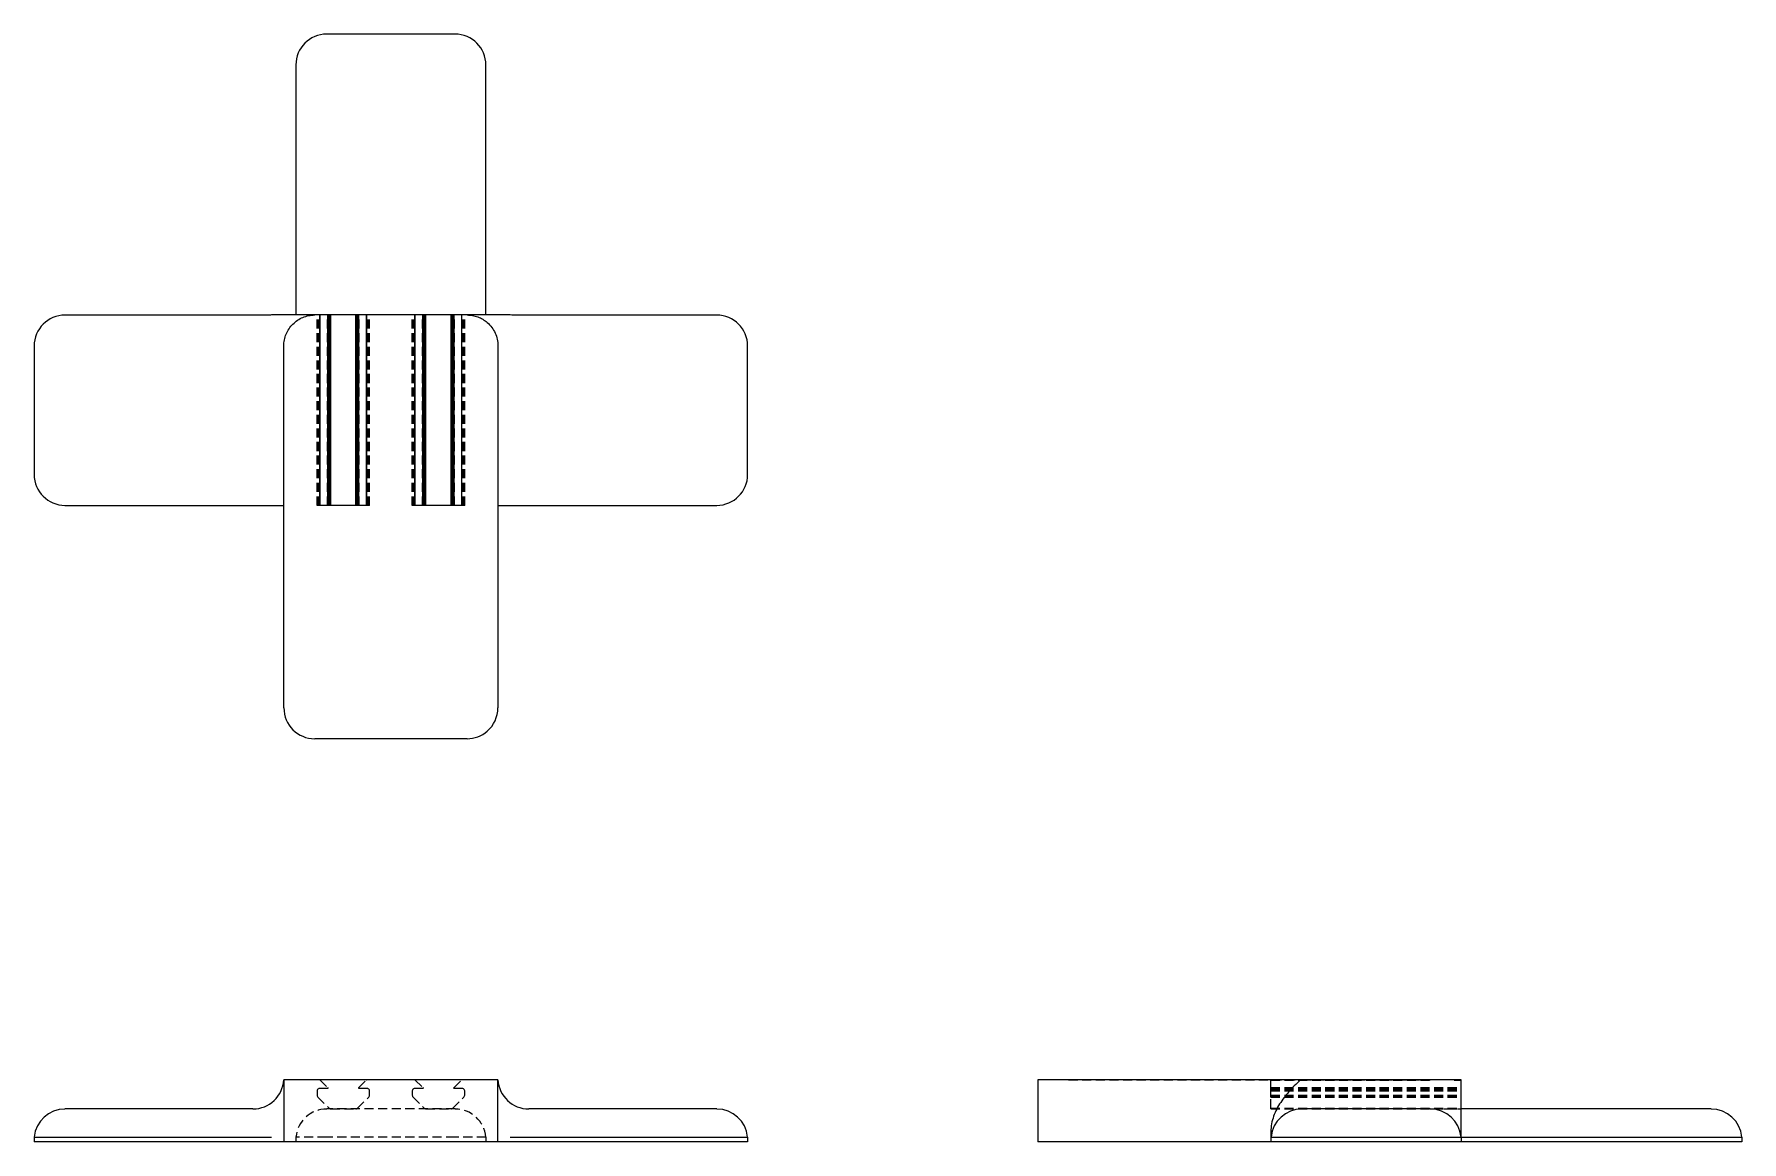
# Model space of a CAD drawing. Header units: millimetres. Extents: x 33 to 272, y 52 to 207.
import ezdxf

# ---------------------------------------------------------------- set-up
doc = ezdxf.new("R2010")
doc.units = ezdxf.units.MM
doc.linetypes.add('HIDDEN', pattern=[1.905, 1.27, -0.635])

msp = doc.modelspace()

# ---------------------------------------------------------------- linework, layer by layer
at = {"color": 7, "linetype": 'Continuous', "lineweight": 25}
for p, q in [((92, 207.34), (74, 207.34)), ((69.68, 203.03), (69.68, 168.01)), ((96.32, 168.01), (96.32, 203.03)), ((63.67, 167.99), (37.32, 167.99)), ((72.33, 168.01), (66.27, 168.01)), ((73.04, 168.01), (72.33, 168.01)), ((73.04, 141.34), (73.04, 168.01)), ((73.05, 168.01), (73.04, 168.01)), ((73.05, 141.34), (73.05, 168.01)), ((73.07, 168.01), (73.05, 168.01)), ((73.07, 141.34), (73.07, 168.01)), ((73.08, 168.01), (73.07, 168.01)), ((73.08, 141.34), (73.08, 168.01)), ((74.15, 168.01), (73.08, 168.01)), ((74.15, 141.34), (74.15, 168.01)), ((74.16, 168.01), (74.15, 168.01)), ((74.16, 141.34), (74.16, 168.01)), ((74.17, 168.01), (74.16, 168.01)), ((74.17, 141.34), (74.17, 168.01)), ((74.17, 141.34), (74.17, 168.01)), ((74.17, 168.01), (74.17, 168.01)), ((74.34, 168.01), (74.17, 168.01)), ((74.34, 141.34), (74.34, 168.01)), ((74.41, 168.01), (74.34, 168.01)), ((74.41, 141.34), (74.41, 168.01)), ((74.49, 168.01), (74.41, 168.01)), ((74.49, 141.34), (74.49, 168.01)), ((74.57, 168.01), (74.49, 168.01)), ((74.57, 141.34), (74.57, 168.01)), ((78.09, 168.01), (74.57, 168.01)), ((78.09, 141.34), (78.09, 168.01)), ((78.17, 168.01), (78.09, 168.01)), ((78.17, 141.34), (78.17, 168.01)), ((78.25, 168.01), (78.17, 168.01)), ((78.25, 141.34), (78.25, 168.01)), ((78.32, 168.01), (78.25, 168.01)), ((78.32, 141.34), (78.32, 168.01)), ((78.49, 168.01), (78.32, 168.01)), ((78.49, 141.34), (78.49, 168.01)), ((78.5, 168.01), (78.49, 168.01)), ((78.49, 141.34), (78.49, 168.01)), ((78.49, 168.01), (78.49, 168.01)), ((78.5, 141.34), (78.5, 168.01)), ((78.51, 168.01), (78.5, 168.01)), ((78.51, 141.34), (78.51, 168.01)), ((79.58, 168.01), (78.51, 168.01)), ((79.58, 141.34), (79.58, 168.01)), ((79.59, 168.01), (79.58, 168.01)), ((79.59, 141.34), (79.59, 168.01)), ((79.61, 168.01), (79.59, 168.01)), ((79.61, 141.34), (79.61, 168.01)), ((79.63, 168.01), (79.61, 168.01)), ((79.63, 141.34), (79.63, 168.01)), ((86.37, 168.01), (79.63, 168.01)), ((86.37, 141.34), (86.37, 168.01)), ((86.39, 168.01), (86.37, 168.01)), ((86.39, 141.34), (86.39, 168.01)), ((86.41, 168.01), (86.39, 168.01)), ((86.41, 141.34), (86.41, 168.01)), ((86.42, 168.01), (86.41, 168.01)), ((86.42, 141.34), (86.42, 168.01)), ((87.49, 168.01), (86.42, 168.01)), ((87.49, 141.34), (87.49, 168.01)), ((87.5, 168.01), (87.49, 168.01)), ((87.5, 141.34), (87.5, 168.01)), ((87.51, 168.01), (87.5, 168.01)), ((87.51, 141.34), (87.51, 168.01)), ((87.51, 141.34), (87.51, 168.01)), ((87.51, 168.01), (87.51, 168.01)), ((87.68, 168.01), (87.51, 168.01)), ((87.68, 141.34), (87.68, 168.01)), ((87.75, 168.01), (87.68, 168.01)), ((87.75, 141.34), (87.75, 168.01)), ((87.83, 168.01), (87.75, 168.01)), ((87.83, 141.34), (87.83, 168.01)), ((87.91, 168.01), (87.83, 168.01)), ((87.91, 141.34), (87.91, 168.01)), ((91.43, 168.01), (87.91, 168.01)), ((91.43, 141.34), (91.43, 168.01)), ((91.51, 168.01), (91.43, 168.01)), ((91.51, 141.34), (91.51, 168.01)), ((91.59, 168.01), (91.51, 168.01)), ((91.59, 141.34), (91.59, 168.01)), ((91.66, 168.01), (91.59, 168.01)), ((91.66, 141.34), (91.66, 168.01)), ((91.83, 168.01), (91.66, 168.01)), ((91.83, 141.34), (91.83, 168.01)), ((91.84, 168.01), (91.83, 168.01)), ((91.83, 141.34), (91.83, 168.01)), ((91.83, 168.01), (91.83, 168.01)), ((91.84, 141.34), (91.84, 168.01)), ((91.85, 168.01), (91.84, 168.01)), ((91.85, 141.34), (91.85, 168.01)), ((92.92, 168.01), (91.85, 168.01)), ((92.92, 141.34), (92.92, 168.01)), ((92.93, 168.01), (92.92, 168.01)), ((92.93, 141.34), (92.93, 168.01)), ((92.95, 168.01), (92.93, 168.01)), ((92.95, 141.34), (92.95, 168.01)), ((92.96, 168.01), (92.95, 168.01)), ((92.96, 141.34), (92.96, 168.01)), ((93.67, 168.01), (92.96, 168.01)), ((128.68, 167.99), (102.33, 167.99)), ((33, 163.68), (33, 145.67)), ((67.99, 145.67), (67.99, 163.68)), ((98.01, 163.68), (98.01, 145.67)), ((133, 145.67), (133, 163.68)), ((67.99, 112.99), (67.99, 145.67)), ((98.01, 145.67), (98.01, 112.99)), ((37.32, 141.35), (63.67, 141.35)), ((66.27, 141.34), (67.99, 141.34)), ((79.63, 141.34), (73.04, 141.34)), ((92.96, 141.34), (86.37, 141.34)), ((98.01, 141.34), (99.73, 141.34)), ((102.33, 141.35), (128.68, 141.35)), ((93.67, 108.66), (72.33, 108.66)), ((67.99, 60.87), (67.99, 52.2)), ((72.33, 60.87), (67.99, 60.87)), ((93.67, 60.87), (72.33, 60.87)), ((96.5, 60.87), (93.67, 60.87)), ((98.01, 60.87), (96.5, 60.87)), ((98.01, 52.2), (98.01, 60.87)), ((173.66, 60.87), (173.66, 52.87)), ((174.71, 60.87), (173.66, 60.87)), ((177.99, 60.87), (174.71, 60.87)), ((210.67, 60.87), (177.99, 60.87)), ((228.68, 60.87), (210.67, 60.87)), ((63.67, 56.81), (37.32, 56.81)), ((128.68, 56.81), (102.33, 56.81)), ((228.68, 56.81), (210.67, 56.81)), ((268.03, 56.81), (233.01, 56.81)), ((33, 52.87), (33, 52.2)), ((33, 52.87), (37.32, 52.87)), ((37.32, 52.87), (63.67, 52.87)), ((102.33, 52.87), (128.68, 52.87)), ((128.68, 52.87), (133, 52.87)), ((133, 52.87), (133, 52.2)), ((173.66, 52.87), (173.66, 52.2)), ((206.34, 53.63), (206.34, 52.87)), ((206.34, 52.87), (206.34, 52.2)), ((206.35, 52.87), (210.67, 52.87)), ((206.35, 52.87), (206.35, 52.2)), ((210.67, 52.87), (228.68, 52.87)), ((228.68, 52.87), (232.99, 52.87)), ((232.99, 52.87), (232.99, 52.2)), ((233.01, 52.87), (233.01, 52.2)), ((233.03, 52.87), (268.03, 52.87)), ((268.03, 52.87), (272.34, 52.87)), ((272.34, 52.87), (272.34, 52.2)), ((37.32, 52.2), (33, 52.2)), ((63.67, 52.2), (37.32, 52.2)), ((67.99, 52.2), (66.27, 52.2)), ((72.33, 52.2), (67.99, 52.2)), ((93.67, 52.2), (72.33, 52.2)), ((96.34, 52.2), (93.67, 52.2)), ((98.01, 52.2), (96.34, 52.2)), ((99.73, 52.2), (98.01, 52.2)), ((128.68, 52.2), (102.33, 52.2)), ((133, 52.2), (128.68, 52.2)), ((174.58, 52.2), (173.66, 52.2)), ((177.99, 52.2), (174.58, 52.2)), ((206.34, 52.2), (177.99, 52.2)), ((210.67, 52.2), (206.35, 52.2)), ((228.68, 52.2), (210.67, 52.2)), ((232.99, 52.2), (228.68, 52.2)), ((268.03, 52.2), (233.01, 52.2)), ((272.34, 52.2), (268.03, 52.2))]:
    msp.add_line(p, q, dxfattribs=at)
at = {"color": 7, "linetype": 'HIDDEN', "lineweight": 18}
for p, q in [((72.66, 141.34), (72.66, 168.01)), ((72.67, 168.01), (72.66, 168.01)), ((72.67, 141.34), (72.67, 168.01)), ((72.71, 168.01), (72.67, 168.01)), ((72.71, 141.34), (72.71, 168.01)), ((72.76, 168.01), (72.71, 168.01)), ((72.76, 141.34), (72.76, 168.01)), ((73.04, 168.01), (72.76, 168.01)), ((72.83, 141.34), (72.83, 168.01)), ((72.91, 141.34), (72.91, 168.01)), ((73, 141.34), (73, 168.01)), ((74.1, 141.34), (74.1, 168.01)), ((74.12, 141.34), (74.12, 168.01)), ((74.14, 141.34), (74.14, 168.01)), ((78.53, 141.34), (78.53, 168.01)), ((78.54, 141.34), (78.54, 168.01)), ((78.56, 141.34), (78.56, 168.01)), ((79.67, 141.34), (79.67, 168.01)), ((79.75, 141.34), (79.75, 168.01)), ((79.83, 141.34), (79.83, 168.01)), ((79.9, 141.34), (79.9, 168.01)), ((79.95, 141.34), (79.95, 168.01)), ((79.99, 141.34), (79.99, 168.01)), ((80, 141.34), (80, 168.01)), ((86, 141.34), (86, 168.01)), ((86.01, 141.34), (86.01, 168.01)), ((86.05, 141.34), (86.05, 168.01)), ((86.1, 141.34), (86.1, 168.01)), ((86.17, 141.34), (86.17, 168.01)), ((86.25, 141.34), (86.25, 168.01)), ((86.33, 141.34), (86.33, 168.01)), ((87.44, 141.34), (87.44, 168.01)), ((87.46, 141.34), (87.46, 168.01)), ((87.47, 141.34), (87.47, 168.01)), ((91.86, 141.34), (91.86, 168.01)), ((91.88, 141.34), (91.88, 168.01)), ((91.9, 141.34), (91.9, 168.01)), ((93.24, 168.01), (92.96, 168.01)), ((93, 141.34), (93, 168.01)), ((93.09, 141.34), (93.09, 168.01)), ((93.17, 141.34), (93.17, 168.01)), ((93.24, 141.34), (93.24, 168.01)), ((93.29, 168.01), (93.24, 168.01)), ((93.29, 141.34), (93.29, 168.01)), ((93.33, 168.01), (93.29, 168.01)), ((93.33, 141.34), (93.33, 168.01)), ((93.34, 168.01), (93.33, 168.01)), ((93.34, 141.34), (93.34, 168.01)), ((72.67, 141.34), (72.66, 141.34)), ((72.71, 141.34), (72.67, 141.34)), ((72.76, 141.34), (72.71, 141.34)), ((72.83, 141.34), (72.76, 141.34)), ((72.91, 141.34), (72.83, 141.34)), ((73, 141.34), (72.91, 141.34)), ((73.04, 141.34), (73, 141.34)), ((79.67, 141.34), (79.63, 141.34)), ((79.75, 141.34), (79.67, 141.34)), ((79.83, 141.34), (79.75, 141.34)), ((79.9, 141.34), (79.83, 141.34)), ((79.95, 141.34), (79.9, 141.34)), ((79.99, 141.34), (79.95, 141.34)), ((80, 141.34), (79.99, 141.34)), ((86.01, 141.34), (86, 141.34)), ((86.05, 141.34), (86.01, 141.34)), ((86.1, 141.34), (86.05, 141.34)), ((86.17, 141.34), (86.1, 141.34)), ((86.25, 141.34), (86.17, 141.34)), ((86.33, 141.34), (86.25, 141.34)), ((86.37, 141.34), (86.33, 141.34)), ((93, 141.34), (92.96, 141.34)), ((93.09, 141.34), (93, 141.34)), ((93.17, 141.34), (93.09, 141.34)), ((93.24, 141.34), (93.17, 141.34)), ((93.29, 141.34), (93.24, 141.34)), ((93.33, 141.34), (93.29, 141.34)), ((93.34, 141.34), (93.33, 141.34)), ((98.01, 112.99), (98.01, 112.99)), ((93.67, 108.66), (93.67, 108.66)), ((73.04, 60.87), (73.05, 60.87)), ((73.05, 60.87), (73.07, 60.87)), ((73.07, 60.87), (73.08, 60.85)), ((73.08, 60.85), (74.15, 59.79)), ((78.51, 59.79), (79.58, 60.85)), ((79.58, 60.85), (79.59, 60.87)), ((79.59, 60.87), (79.61, 60.87)), ((79.61, 60.87), (79.63, 60.87)), ((86.37, 60.87), (86.39, 60.87)), ((86.39, 60.87), (86.41, 60.87)), ((86.41, 60.87), (86.42, 60.85)), ((86.42, 60.85), (87.49, 59.79)), ((91.85, 59.79), (92.92, 60.85)), ((92.92, 60.85), (92.93, 60.87)), ((92.93, 60.87), (92.95, 60.87)), ((92.95, 60.87), (92.96, 60.87)), ((177.99, 60.87), (210.67, 60.87)), ((206.34, 60.87), (206.34, 60.87)), ((206.34, 60.87), (228.62, 60.87)), ((206.34, 60.87), (206.34, 60.87)), ((206.34, 60.87), (228.62, 60.87)), ((206.34, 60.85), (206.34, 60.87)), ((206.34, 60.85), (228.62, 60.85)), ((206.34, 59.79), (206.34, 60.85)), ((210.67, 60.87), (228.68, 60.87)), ((232.01, 60.87), (233.01, 60.87)), ((232.01, 60.87), (233.01, 60.87)), ((232.01, 60.85), (233.01, 60.85)), ((72.67, 59.43), (72.66, 59.34)), ((72.66, 59.34), (72.66, 58.72)), ((72.66, 58.72), (72.67, 58.63)), ((72.71, 59.51), (72.67, 59.43)), ((72.67, 58.63), (72.71, 58.55)), ((72.76, 59.58), (72.71, 59.51)), ((72.71, 58.55), (72.76, 58.48)), ((72.83, 59.63), (72.76, 59.58)), ((72.76, 58.48), (74.34, 56.9)), ((72.91, 59.66), (72.83, 59.63)), ((73, 59.67), (72.91, 59.66)), ((74.1, 59.67), (73, 59.67)), ((74.12, 59.68), (74.1, 59.67)), ((74.14, 59.68), (74.12, 59.68)), ((74.15, 59.69), (74.14, 59.68)), ((74.15, 59.79), (74.16, 59.77)), ((74.16, 59.71), (74.15, 59.69)), ((74.16, 59.77), (74.17, 59.76)), ((74.17, 59.72), (74.16, 59.71)), ((74.17, 59.76), (74.17, 59.74)), ((74.17, 59.74), (74.17, 59.72)), ((78.32, 56.9), (79.9, 58.48)), ((78.49, 59.76), (78.5, 59.77)), ((78.49, 59.74), (78.49, 59.76)), ((78.49, 59.72), (78.49, 59.74)), ((78.5, 59.71), (78.49, 59.72)), ((78.5, 59.77), (78.51, 59.79)), ((78.51, 59.69), (78.5, 59.71)), ((78.53, 59.68), (78.51, 59.69)), ((78.54, 59.68), (78.53, 59.68)), ((78.56, 59.67), (78.54, 59.68)), ((79.67, 59.67), (78.56, 59.67)), ((79.75, 59.66), (79.67, 59.67)), ((79.83, 59.63), (79.75, 59.66)), ((79.9, 59.58), (79.83, 59.63)), ((79.95, 59.51), (79.9, 59.58)), ((79.9, 58.48), (79.95, 58.55)), ((79.99, 59.43), (79.95, 59.51)), ((79.95, 58.55), (79.99, 58.63)), ((80, 59.34), (79.99, 59.43)), ((79.99, 58.63), (80, 58.72)), ((80, 58.72), (80, 59.34)), ((86.01, 59.43), (86, 59.34)), ((86, 59.34), (86, 58.72)), ((86, 58.72), (86.01, 58.63)), ((86.05, 59.51), (86.01, 59.43)), ((86.01, 58.63), (86.05, 58.55)), ((86.1, 59.58), (86.05, 59.51)), ((86.05, 58.55), (86.1, 58.48)), ((86.17, 59.63), (86.1, 59.58)), ((86.1, 58.48), (87.68, 56.9)), ((86.25, 59.66), (86.17, 59.63)), ((86.33, 59.67), (86.25, 59.66)), ((87.44, 59.67), (86.33, 59.67)), ((87.46, 59.68), (87.44, 59.67)), ((87.47, 59.68), (87.46, 59.68)), ((87.49, 59.69), (87.47, 59.68)), ((87.49, 59.79), (87.5, 59.77)), ((87.5, 59.71), (87.49, 59.69)), ((87.5, 59.77), (87.51, 59.76)), ((87.51, 59.72), (87.5, 59.71)), ((87.51, 59.76), (87.51, 59.74)), ((87.51, 59.74), (87.51, 59.72)), ((91.66, 56.9), (93.24, 58.48)), ((91.83, 59.76), (91.84, 59.77)), ((91.83, 59.74), (91.83, 59.76)), ((91.83, 59.72), (91.83, 59.74)), ((91.84, 59.71), (91.83, 59.72)), ((91.84, 59.77), (91.85, 59.79)), ((91.85, 59.69), (91.84, 59.71)), ((91.86, 59.68), (91.85, 59.69)), ((91.88, 59.68), (91.86, 59.68)), ((91.9, 59.67), (91.88, 59.68)), ((93, 59.67), (91.9, 59.67)), ((93.09, 59.66), (93, 59.67)), ((93.17, 59.63), (93.09, 59.66)), ((93.24, 59.58), (93.17, 59.63)), ((93.29, 59.51), (93.24, 59.58)), ((93.24, 58.48), (93.29, 58.55)), ((93.33, 59.43), (93.29, 59.51)), ((93.29, 58.55), (93.33, 58.63)), ((93.34, 59.34), (93.33, 59.43)), ((93.33, 58.63), (93.34, 58.72)), ((93.34, 58.72), (93.34, 59.34)), ((206.34, 59.79), (233.01, 59.79)), ((206.34, 59.77), (206.34, 59.79)), ((206.34, 59.77), (233.01, 59.77)), ((206.34, 59.76), (206.34, 59.77)), ((206.34, 59.76), (233.01, 59.76)), ((206.34, 59.74), (206.34, 59.76)), ((206.34, 59.74), (233.01, 59.74)), ((206.34, 59.72), (206.34, 59.74)), ((206.34, 59.71), (206.34, 59.72)), ((206.34, 59.72), (233.01, 59.72)), ((206.34, 59.69), (206.34, 59.71)), ((206.34, 59.71), (233.01, 59.71)), ((206.34, 59.68), (206.34, 59.69)), ((206.34, 59.69), (233.01, 59.69)), ((206.34, 59.67), (206.34, 59.68)), ((206.34, 59.68), (233.01, 59.68)), ((206.34, 59.68), (206.34, 59.68)), ((206.34, 59.68), (233.01, 59.68)), ((206.34, 59.66), (206.34, 59.67)), ((206.34, 59.67), (233.01, 59.67)), ((206.34, 59.63), (206.34, 59.66)), ((206.34, 59.66), (233.01, 59.66)), ((206.34, 59.58), (206.34, 59.63)), ((206.34, 59.63), (233.01, 59.63)), ((206.34, 59.51), (206.34, 59.58)), ((206.34, 59.58), (233.01, 59.58)), ((206.34, 59.43), (206.34, 59.51)), ((206.34, 59.51), (233.01, 59.51)), ((206.34, 59.34), (206.34, 59.43)), ((206.34, 59.43), (233.01, 59.43)), ((206.34, 59.34), (233.01, 59.34)), ((206.34, 58.72), (206.34, 59.34)), ((206.34, 58.72), (233.01, 58.72)), ((206.34, 58.63), (206.34, 58.72)), ((206.34, 58.55), (206.34, 58.63)), ((206.34, 58.63), (233.01, 58.63)), ((206.34, 58.55), (233.01, 58.55)), ((206.34, 58.48), (206.34, 58.55)), ((206.34, 58.48), (233.01, 58.48)), ((206.34, 56.9), (206.34, 58.48)), ((92, 56.81), (74, 56.81)), ((74.34, 56.9), (74.41, 56.85)), ((74.41, 56.85), (74.49, 56.82)), ((74.49, 56.82), (74.57, 56.81)), ((74.57, 56.81), (78.09, 56.81)), ((78.09, 56.81), (78.17, 56.82)), ((78.17, 56.82), (78.25, 56.85)), ((78.25, 56.85), (78.32, 56.9)), ((87.68, 56.9), (87.75, 56.85)), ((87.75, 56.85), (87.83, 56.82)), ((87.83, 56.82), (87.91, 56.81)), ((87.91, 56.81), (91.43, 56.81)), ((91.43, 56.81), (91.51, 56.82)), ((91.51, 56.82), (91.59, 56.85)), ((91.59, 56.85), (91.66, 56.9)), ((206.34, 56.9), (233.01, 56.9)), ((206.34, 56.85), (206.34, 56.9)), ((206.34, 56.85), (233.01, 56.85)), ((206.34, 56.82), (206.34, 56.85)), ((206.34, 56.82), (233.01, 56.82)), ((206.34, 56.81), (206.34, 56.82)), ((206.34, 56.81), (210.67, 56.81)), ((228.68, 56.81), (233.01, 56.81)), ((69.68, 52.87), (69.68, 52.2)), ((74, 52.87), (69.68, 52.87)), ((92, 52.87), (74, 52.87)), ((96.32, 52.87), (92, 52.87)), ((96.32, 52.87), (96.32, 52.2))]:
    msp.add_line(p, q, dxfattribs=at)
at = {"color": 7, "linetype": 'Continuous', "lineweight": 25, "flags": 128}
for points in [[(99.73, 168.01), (98.73, 168.01), (97.79, 168.01), (96.91, 168.01), (96.12, 168.01), (95.42, 168.01), (94.83, 168.01), (94.35, 168.01), (93.99, 168.01), (93.77, 168.01), (93.67, 168.01)], [(233.01, 52.87), (233.01, 53.25), (233.01, 53.76), (233.01, 54.38), (233.01, 55.09), (233.01, 55.91), (233.01, 56.8), (233.01, 57.75), (233.01, 58.76), (233.01, 59.81), (233.01, 60.87)]]:
    msp.add_lwpolyline(points, dxfattribs=at)
at = {"color": 7, "linetype": 'Continuous', "lineweight": 25}
for centre, radius, start, end in [((74, 203.03), 4.32, 90, 180), ((92, 203.03), 4.32, 0, 90), ((37.32, 163.68), 4.32, 90, 180), ((128.68, 163.68), 4.32, 0, 90), ((37.32, 145.67), 4.32, 180, 270), ((128.68, 145.67), 4.32, 270, 0), ((72.33, 112.99), 4.33, 180, 270), ((93.67, 112.99), 4.33, 310.8322, 0), ((93.67, 112.99), 4.33, 270, 310.8322), ((63.67, 61.14), 4.33, 270, 356.4719), ((102.33, 61.14), 4.33, 183.5281, 270), ((37.32, 52.47), 4.33, 90, 174.7036), ((128.68, 52.47), 4.33, 5.2964, 90), ((210.67, 52.47), 4.33, 90, 174.7036), ((228.68, 52.47), 4.33, 5.2964, 90), ((268.03, 52.47), 4.33, 5.2974, 90)]:
    msp.add_arc(centre, radius, start, end, dxfattribs=at)
at = {"color": 7, "linetype": 'HIDDEN', "lineweight": 18}
for centre, start, end in [((74, 52.47), 90, 174.7026), ((92, 52.47), 5.2974, 90)]:
    msp.add_arc(centre, 4.33, start, end, dxfattribs=at)
at = {"color": 7, "linetype": 'Continuous', "lineweight": 25}
for points, knots in [([(66.27, 168.01), (66.05, 168.01), (65.62, 168.01), (64.96, 168), (64.32, 168), (63.88, 167.99), (63.67, 167.99)], [0, 0, 0, 0, 0.253352, 0.502614, 0.750532, 1, 1, 1, 1]), ([(67.99, 163.68), (67.99, 163.96), (68.02, 164.25), (68.13, 164.8), (68.22, 165.08), (68.43, 165.6), (68.57, 165.85), (68.88, 166.32), (69.07, 166.54), (69.47, 166.94), (69.68, 167.12), (70.16, 167.44), (70.41, 167.57), (70.93, 167.79), (71.2, 167.87), (71.76, 167.98), (72.05, 168.01), (72.33, 168.01)], [0, 0, 0, 0, 0.125, 0.125, 0.25, 0.25, 0.375, 0.375, 0.5, 0.5, 0.625, 0.625, 0.75, 0.75, 0.875, 0.875, 1, 1, 1, 1]), ([(93.67, 168.01), (93.93, 168.01), (94.18, 167.99), (94.69, 167.9), (94.94, 167.83), (95.67, 167.56), (96.11, 167.3), (96.5, 166.96)], [0, 0, 0, 0, 0.25, 0.25, 0.5, 0.5, 1, 1, 1, 1]), ([(102.33, 167.99), (102.04, 168), (101.47, 168), (100.6, 168.01), (100.02, 168.01), (99.73, 168.01)], [0, 0, 0, 0, 0.3321342, 0.6632386, 1, 1, 1, 1]), ([(96.5, 166.96), (96.74, 166.75), (96.95, 166.53), (97.32, 166.03), (97.48, 165.76), (97.74, 165.2), (97.84, 164.91), (97.97, 164.3), (98.01, 163.99), (98.01, 163.68)], [0, 0, 0, 0, 0.25, 0.25, 0.5, 0.5, 0.75, 0.75, 1, 1, 1, 1]), ([(63.67, 141.35), (63.96, 141.35), (64.53, 141.35), (65.4, 141.34), (65.98, 141.34), (66.27, 141.34)], [0, 0, 0, 0, 0.332134, 0.663239, 1, 1, 1, 1]), ([(99.73, 141.34), (99.95, 141.34), (100.38, 141.34), (101.04, 141.35), (101.68, 141.35), (102.12, 141.35), (102.33, 141.35)], [0, 0, 0, 0, 0.253352, 0.502614, 0.750532, 1, 1, 1, 1]), ([(210.67, 60.87), (210.62, 60.87), (210.58, 60.86), (210.5, 60.82), (210.46, 60.8), (210.34, 60.72), (210.27, 60.66), (210.07, 60.48), (209.94, 60.36), (209.55, 59.97), (209.29, 59.71), (208.56, 58.9), (208.11, 58.34), (207.51, 57.43), (207.32, 57.12), (206.99, 56.47), (206.84, 56.13), (206.6, 55.44), (206.5, 55.09), (206.37, 54.37), (206.34, 54), (206.34, 53.63)], [0, 0, 0, 0, 0.015625, 0.015625, 0.03125, 0.03125, 0.0625, 0.0625, 0.125, 0.125, 0.25, 0.25, 0.5, 0.5, 0.625, 0.625, 0.75, 0.75, 0.875, 0.875, 1, 1, 1, 1]), ([(231.96, 60.87), (231.75, 60.87), (231.53, 60.87), (231.03, 60.87), (230.76, 60.87), (230.2, 60.87), (229.91, 60.87), (229.3, 60.87), (228.99, 60.87), (228.68, 60.87)], [0, 0, 0, 0, 0.25, 0.25, 0.5, 0.5, 0.75, 0.75, 1, 1, 1, 1]), ([(233.01, 60.87), (233.01, 60.87), (232.99, 60.87), (232.9, 60.87), (232.83, 60.87), (232.56, 60.87), (232.3, 60.87), (231.96, 60.87)], [0, 0, 0, 0, 0.25, 0.25, 0.5, 0.5, 1, 1, 1, 1]), ([(63.67, 52.87), (63.96, 52.87), (64.53, 52.87), (65.4, 52.87), (65.98, 52.87), (66.27, 52.87)], [0, 0, 0, 0, 0.332134, 0.663239, 1, 1, 1, 1]), ([(99.73, 52.87), (99.95, 52.87), (100.38, 52.87), (101.04, 52.87), (101.68, 52.87), (102.12, 52.87), (102.33, 52.87)], [0, 0, 0, 0, 0.253352, 0.502614, 0.750532, 1, 1, 1, 1]), ([(66.27, 52.2), (66.03, 52.2), (65.74, 52.2), (65.5, 52.2), (64.93, 52.2), (64.24, 52.2), (63.67, 52.2)], [-0.3659991, -0.3659991, -0.3659991, -0.3659991, -0.2571296, -0.2571296, -0.2571296, 0, 0, 0, 0]), ([(102.33, 52.2), (101.76, 52.2), (101.07, 52.2), (100.5, 52.2), (100.26, 52.2), (99.97, 52.2), (99.73, 52.2)], [-3.4494588, -3.4494588, -3.4494588, -3.4494588, -3.1923293, -3.1923293, -3.1923293, -3.0834597, -3.0834597, -3.0834597, -3.0834597])]:
    msp.add_open_spline(points, degree=3, knots=knots, dxfattribs=at)

doc.saveas('drawing.dxf')
